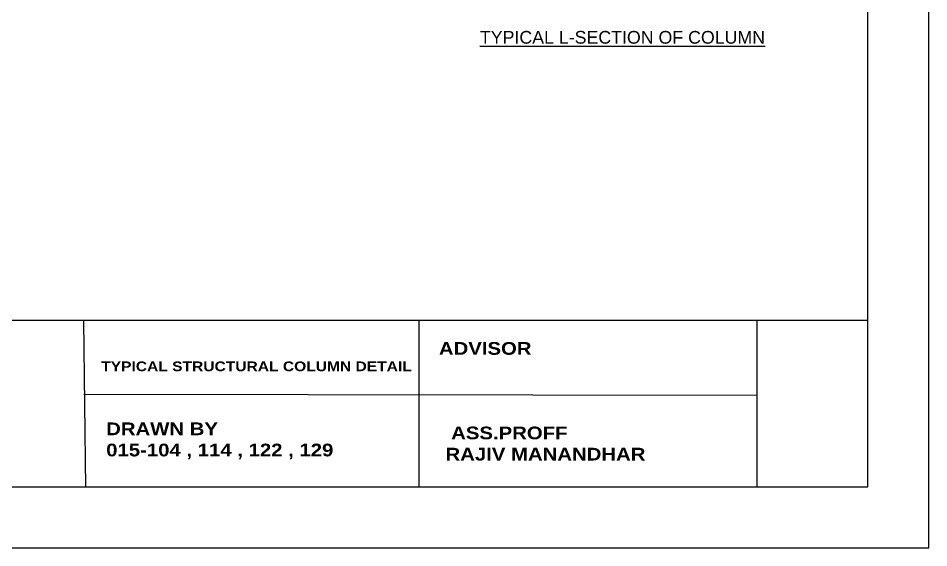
# Model space of a CAD drawing. Header units: inches. Extents: x -301229 to 1083107, y -854236 to 21026.
# Drawn here: x 731943 to 776819, y -345650 to -319548 of the extents above; entities that cross this region are included whole.
import ezdxf

# ---------------------------------------------------------------- set-up
doc = ezdxf.new("R2010")
doc.units = ezdxf.units.IN
doc.header["$MEASUREMENT"] = 0
doc.styles.add('ramon', font='arial.ttf')

msp = doc.modelspace()

# ---------------------------------------------------------------- linework, layer by layer
for p, q in [((694642.82, -334431.42), (773818.82, -334431.42)), ((735267.8, -342684.91), (735180.41, -334466.38)), ((751699.8, -342684.91), (751699.8, -334465.91)), ((768355.8, -342684.91), (768355.8, -334465.91)), ((735180.41, -338079.38), (768355.8, -338133.29))]:
    msp.add_line(p, q)
for points in [[(691642.82, -345650.42), (776818.82, -345650.42), (776818.82, -285418.42), (691642.82, -285418.42)], [(694642.82, -342650.42), (773818.82, -342650.42), (773818.82, -288418.42), (694642.82, -288418.42)]]:
    msp.add_lwpolyline(points, close=True)

# ---------------------------------------------------------------- texts
at = {"insert": (754696.83, -320176.13), "char_height": 626.5465, "attachment_point": 1, "style": 'ramon'}
msp.add_mtext_dynamic_manual_height_columns('{\\LTYPICAL L-SECTION OF COLUMN}', width=15356.7372, gutter_width=3132.73, heights=[0], dxfattribs=at)
at = {"attachment_point": 1}
for s, width, insert, char_height in [('   \\P   {\\fArial Black|b0|i0|c0|p34; ADVISOR\\P}     ', 16656, (751699.8, -334465.91), 626.5465), ('{\\fArial Black|b0|i0|c0|p34;  \\P   \\H2x;   \\P     \\P   \\C0; TYPICAL STRUCTURAL COLUMN DETAIL\\C256; }', 16587.6939, (735180.41, -334466.38), 240), (' \\P{\\fArial Black|b0|i0|c0|p34; DRAWN BY \\P 015-104 , 114 , 122 , 129}', 16519.3878, (736000.81, -338429.19), 626.5465), ('  \\P{\\fArial Black|b0|i0|c0|p34;   ASS.PROFF\\P  RAJIV MANANDHAR}', 16587.6939, (752446.17, -338632.56), 626.5465)]:
    msp.add_mtext_dynamic_manual_height_columns(s, width=width, gutter_width=3132.73, heights=[0], dxfattribs=dict(at, insert=insert, char_height=char_height))

doc.saveas('drawing.dxf')
